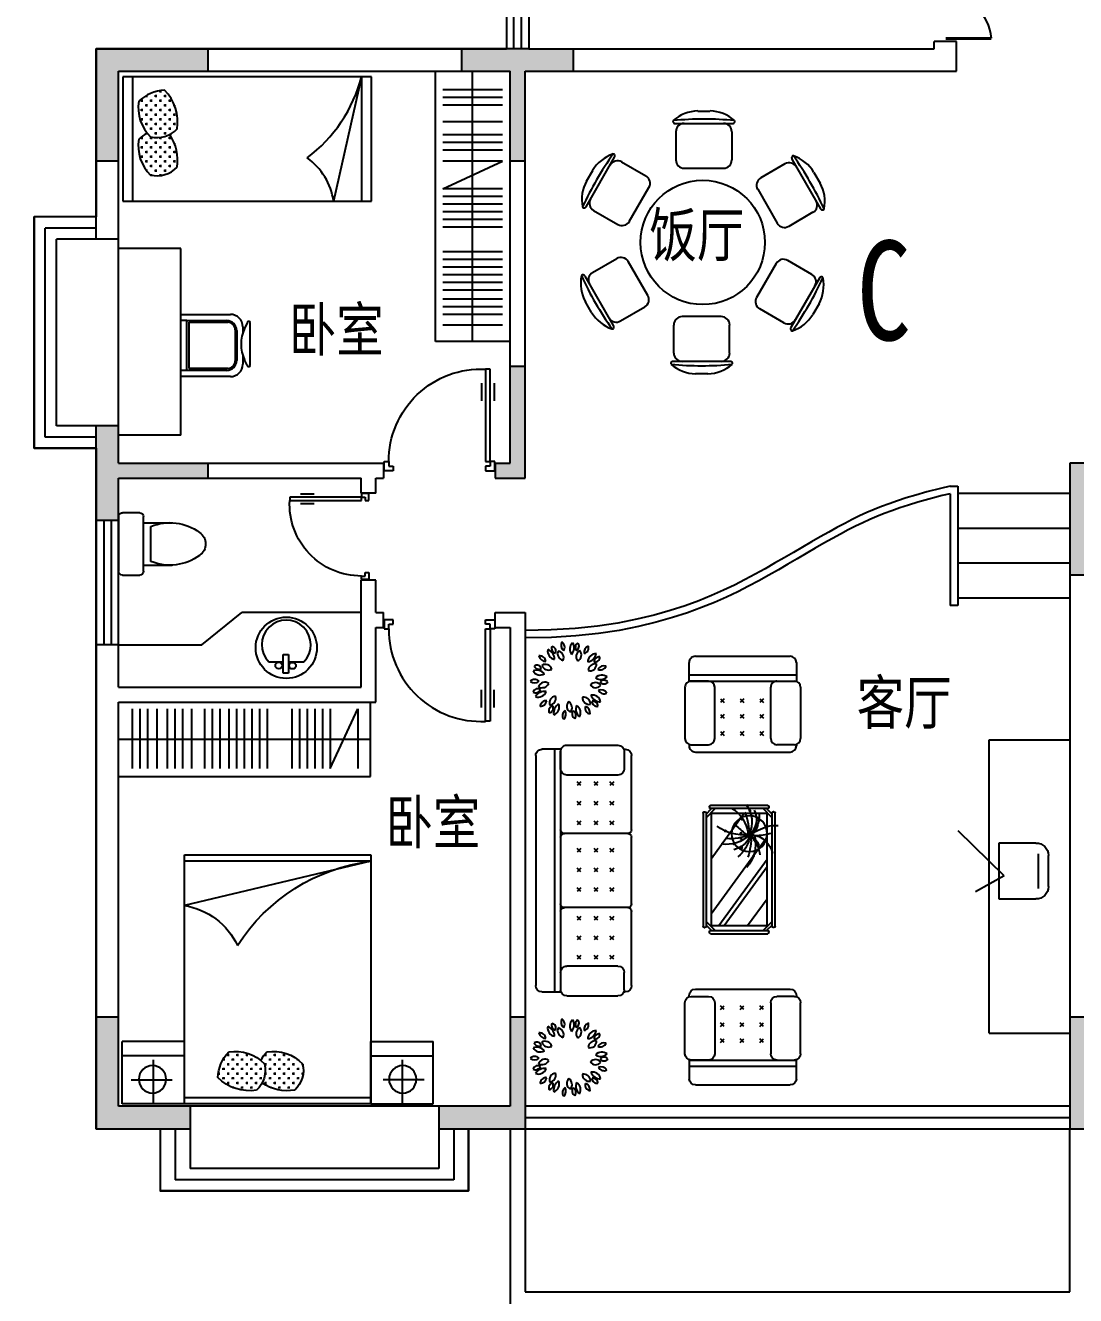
# Model space of a CAD drawing. Header units: millimetres. Extents: x 700 to 40890, y 496 to 41608.
# Drawn here: x 14431 to 22879, y 15697 to 25908 of the extents above; entities that cross this region are included whole.
import ezdxf
from ezdxf.enums import TextEntityAlignment as Align

# ---------------------------------------------------------------- set-up
doc = ezdxf.new("R2010")
doc.units = ezdxf.units.MM
for name, color, linetype in [('J', 7, 'Continuous'), ('PUB_H', 13, 'Continuous'), ('TOILET', 7, 'Continuous'), ('W', 2, 'Continuous'), ('WALL', 4, 'Continuous'), ('WC', 10, 'Continuous'), ('WINDOW', 5, 'Continuous'), ('WINDOW_TEXT', 7, 'Continuous'), ('轮廓线', 240, 'Continuous')]:
    doc.layers.add(name, color=color, linetype=linetype)
doc.styles.add('_XYF', font='simhei.ttf', dxfattribs={"width": 0.8})
doc.styles.add('DIM_FONT', font='SIMPLEX.shx', dxfattribs={"width": 0.8})
doc.styles.add('SIMPLEX', font='SIMPLEX.SHX')
doc.styles.get("Standard").update_dxf_attribs({"font": 'arial.ttf'})

# ---------------------------------------------------------------- blocks, each defined once
blk = doc.blocks.new('_WBLK')
for p, q in [((-0.5, 0.5), (0.5, 0.5)), ((0.5, 0.1667), (-0.5, 0.1667)), ((0.5, -0.1667), (-0.5, -0.1667)), ((-0.5, -0.5), (0.5, -0.5))]:
    blk.add_line(p, q)
at = {"layer": 'WINDOW_TEXT', "style": 'SIMPLEX', "flags": 9}
blk.add_attdef('A', text='', height=1, dxfattribs=at).set_placement((0, 1.5), align=Align.MIDDLE)
blk = doc.blocks.new('M_A17ORW')
at = {"const_width": 0.02}
for points in [[(-0.481, -0.0014), (-0.481, -0.3084)], [(0.481, 0.0014), (0.481, -0.6906)]]:
    blk.add_lwpolyline(points, dxfattribs=at)
for centre, radius, start, end in [((-0.5008, -0.0026), 0.3067, 274.24917, 0.21013), ((0.5046, 0.0019), 0.6987, 180.27623, 268.06031)]:
    blk.add_arc(centre, radius, start, end)
blk = doc.blocks.new('M_A23MCU')
for p, q in [((-0.454, 0.081), (-0.454, 0.905)), ((-0.454, 0.905), (-0.413, 0.905)), ((-0.413, 0.905), (-0.413, 0.081)), ((-0.489, 0.782), (-0.489, 0.624)), ((-0.378, 0.782), (-0.378, 0.624)), ((-0.495, -0.002), (-0.495, 0.081)), ((-0.495, 0.081), (-0.454, 0.081)), ((-0.413, 0.081), (-0.454, 0.081)), ((-0.454, 0.081), (-0.454, 0.039)), ((-0.454, 0.039), (-0.413, 0.039)), ((-0.413, 0.039), (-0.413, -0.002)), ((0.412, 0.039), (0.412, -0.002)), ((0.453, 0.039), (0.412, 0.039)), ((0.453, 0.081), (0.453, 0.039)), ((0.494, 0.081), (0.453, 0.081)), ((0.494, -0.002), (0.494, 0.081)), ((-0.413, -0.002), (-0.495, -0.002)), ((-0.495, -0.002), (-0.495, -0.002)), ((0.412, -0.002), (0.494, -0.002)), ((0.494, -0.002), (0.494, -0.002))]:
    blk.add_line(p, q)
blk.add_arc((-0.372, 0.082), 0.825, 359.9283, 92.866)
blk = doc.blocks.new('M_C46QQU')
for p, q in [((-975, 711), (-975, 720)), ((-925, 770), (-327, 770)), ((-298, 740), (-298, 230)), ((-269, 770), (269, 770)), ((298, 740), (298, 230)), ((327, 770), (925, 770)), ((975, 711), (975, 720)), ((-1008, 250), (-1008, 661)), ((-958, 711), (-818, 711)), ((-768, 661), (-768, 250)), ((-713, 627), (-683, 597)), ((-683, 627), (-713, 597)), ((-556, 627), (-526, 597)), ((-526, 627), (-556, 597)), ((-398, 627), (-368, 597)), ((-368, 627), (-398, 597)), ((-138, 627), (-168, 597)), ((-168, 627), (-138, 597)), ((20, 627), (-11, 597)), ((-11, 627), (20, 597)), ((177, 627), (147, 597)), ((147, 627), (177, 597)), ((368, 627), (398, 597)), ((398, 627), (368, 597)), ((526, 627), (556, 597)), ((556, 627), (526, 597)), ((683, 627), (713, 597)), ((713, 627), (683, 597)), ((768, 661), (768, 250)), ((958, 711), (818, 711)), ((1008, 250), (1008, 661)), ((-713, 500), (-683, 469)), ((-683, 500), (-713, 469)), ((-556, 500), (-526, 469)), ((-526, 500), (-556, 469)), ((-398, 500), (-368, 469)), ((-368, 500), (-398, 469)), ((-138, 500), (-168, 469)), ((-168, 500), (-138, 469)), ((20, 500), (-11, 469)), ((-11, 500), (20, 469)), ((177, 500), (147, 469)), ((147, 500), (177, 469)), ((368, 500), (398, 469)), ((398, 500), (368, 469)), ((526, 500), (556, 469)), ((556, 500), (526, 469)), ((683, 500), (713, 469)), ((713, 500), (683, 469)), ((-713, 363), (-683, 332)), ((-683, 363), (-713, 332)), ((-526, 363), (-556, 332)), ((-556, 363), (-526, 332)), ((-398, 363), (-368, 332)), ((-368, 363), (-398, 332)), ((-138, 363), (-168, 332)), ((-168, 363), (-138, 332)), ((-11, 363), (20, 332)), ((20, 363), (-11, 332)), ((177, 363), (147, 332)), ((147, 363), (177, 332)), ((368, 363), (398, 332)), ((398, 363), (368, 332)), ((556, 363), (526, 332)), ((526, 363), (556, 332)), ((683, 363), (713, 332)), ((713, 363), (683, 332)), ((-975, 50), (-975, 203)), ((975, 200), (-975, 200)), ((975, 150), (-975, 150)), ((-818, 200), (-958, 200)), ((818, 200), (958, 200)), ((975, 200), (975, 50)), ((925, 0), (-925, 0))]:
    blk.add_line(p, q)
for centre, radius, start, end in [((-925, 720), 50, 90, 180), ((-328, 740), 30, 360, 90), ((-268, 740), 30, 90, 180), ((268, 740), 30, 0, 90), ((328, 740), 30, 90, 180), ((925, 720), 50, 360, 90), ((-958, 661), 50, 90, 180), ((-818, 661), 50, 0, 90), ((818, 661), 50, 90, 180), ((958, 661), 50, 0, 90), ((-958, 250), 50, 180, 270), ((-818, 250), 50, 270, 0), ((-328, 230), 30, 270, 0), ((-268, 230), 30, 180, 270), ((268, 230), 30, 270, 360), ((328, 230), 30, 180, 270), ((818, 250), 50, 180, 270), ((958, 250), 50, 270, 0), ((-925, 50), 50, 180, 270), ((925, 50), 50, 270, 0)]:
    blk.add_arc(centre, radius, start, end)
at = {"style": 'DIM_FONT', "width": 0.8, "flags": 9}
for tag in ['XSIZE', 'YSIZE']:
    blk.add_attdef(tag, (0, 0), '', height=0.5, dxfattribs=at)
blk = doc.blocks.new('M_C47JEV')
for p, q in [((-431, 711), (-431, 720)), ((381, 770), (-381, 770)), ((431, 711), (431, 720)), ((-465, 250), (-465, 661)), ((-415, 711), (-275, 711)), ((-225, 661), (-225, 250)), ((-136, 606), (-166, 637)), ((-166, 606), (-136, 637)), ((-9, 606), (21, 637)), ((21, 606), (-9, 637)), ((179, 606), (149, 637)), ((149, 606), (179, 637)), ((225, 661), (225, 250)), ((415, 711), (275, 711)), ((465, 250), (465, 661)), ((-136, 469), (-166, 499)), ((-166, 469), (-136, 499)), ((21, 469), (-9, 499)), ((-9, 469), (21, 499)), ((179, 469), (149, 499)), ((149, 469), (179, 499)), ((-136, 342), (-166, 372)), ((-166, 342), (-136, 372)), ((21, 342), (-9, 372)), ((-9, 342), (21, 372)), ((179, 342), (149, 372)), ((149, 342), (179, 372)), ((-431, 50), (-431, 203)), ((431, 200), (-431, 200)), ((431, 150), (-431, 150)), ((-275, 200), (-415, 200)), ((275, 200), (415, 200)), ((431, 200), (431, 50)), ((381, 0), (-381, 0))]:
    blk.add_line(p, q)
for centre, start, end in [((-381, 720), 90, 180), ((381, 720), 360, 90), ((-415, 661), 90, 180), ((-275, 661), 0, 90), ((275, 661), 90, 180), ((415, 661), 0, 90), ((-415, 250), 180, 270), ((-275, 250), 270, 0), ((275, 250), 180, 270), ((415, 250), 270, 0), ((-381, 50), 180, 270), ((381, 50), 270, 0)]:
    blk.add_arc(centre, 50, start, end)
at = {"style": 'DIM_FONT', "width": 0.8, "flags": 9}
for tag in ['XSIZE', 'YSIZE']:
    blk.add_attdef(tag, (0, 0), '', height=0.5, dxfattribs=at)
blk = doc.blocks.new('M_C57NTX')
for p, q in [((-496, -226), (-496, 233)), ((-486, 243), (-481, 243)), ((-427, 268), (-471, 224)), ((-399, 268), (-471, 196)), ((-471, -226), (-471, 233)), ((-446, 283), (-446, 278)), ((-436, 293), (473, 293)), ((-436, 268), (473, 268)), ((-431, 72), (-217, 228)), ((-431, -116), (43, 228)), ((-431, -159), (102, 228)), ((-336, -222), (283, 228)), ((436, 268), (509, 196)), ((465, 268), (509, 224)), ((483, 283), (483, 278)), ((509, 233), (509, -226)), ((524, 243), (519, 243)), ((534, 233), (534, -226)), ((106, -222), (469, 42)), ((-399, -262), (-471, -189)), ((436, -262), (509, -189)), ((-486, -236), (-481, -236)), ((-427, -262), (-471, -218)), ((-446, -277), (-446, -272)), ((473, -262), (-436, -262)), ((473, -287), (-436, -287)), ((465, -262), (509, -218)), ((483, -277), (483, -272)), ((524, -236), (519, -236))]:
    blk.add_line(p, q)
blk.add_lwpolyline([(-431, -222), (-431, 228), (469, 228), (469, -222)], close=True)
at = {"const_width": 12}
for points in [[(123, 120, 1), (135, 120, 1)], [(225, 150, 1), (237, 150, 1)], [(253, 126, 1), (265, 126, 1)], [(288, 107, 1), (300, 107, 1)], [(294, 93, 1), (306, 93, 1)], [(409, 163, 1), (421, 163, 1)], [(486, 90, 1), (498, 90, 1)], [(189, 24, 1), (201, 24, 1)], [(264, 18, 1), (276, 18, 1)], [(277, 84, 1), (289, 84, 1)], [(297, 74, 1), (309, 74, 1)], [(305, 18, 1), (317, 18, 1)], [(308, 87, 1), (320, 87, 1)], [(418, 27, 1), (430, 27, 1)], [(220, -38, 1), (232, -38, 1)], [(324, -108, 1), (336, -108, 1)]]:
    blk.add_lwpolyline(points, format="xyb", close=True, dxfattribs=at)
blk.add_circle((308, 86), 144)
for centre, radius, start, end in [((156, 293), 219, 342.9456, 6.4814), ((-486, 233), 10, 90, 180), ((-481, 233), 10, 0, 90), ((-436, 283), 10, 90, 180), ((-436, 278), 10, 180, 270), ((109, 83), 193, 6.9904, 78.0284), ((781, 125), 490, 163.8561, 179.1105), ((-395, 504), 810, 328.9873, 340.361), ((473, 283), 10, 0, 90), ((473, 278), 10, 270, 0), ((519, 233), 10, 90, 180), ((524, 233), 10, 0, 90), ((228, -157), 293, 78.5516, 130.9815), ((110, -88), 259, 48.7581, 83.8624), ((176, 42), 126, 28.8901, 78.4579), ((421, -27), 169, 62.9909, 135.9102), ((404, -128), 234, 53.3231, 115.7633), ((448, -69), 233, 85.8741, 126.9558), ((280, -402), 502, 88.3286, 108.729), ((344, -194), 291, 103.0452, 139.7766), ((364, -84), 190, 114.0956, 166.2953), ((482, -98), 260, 134.4861, 189.3762), ((613, -62), 346, 155.0888, 185.9637), ((267, -555), 642, 70.5249, 87.8244), ((624, 28), 325, 171.2496, 218.2333), ((-1013, -1156), 1790, 39.0488, 42.6799), ((269, -208), 287, 31.315, 82.1378), ((-486, -226), 10, 180, 270), ((-481, -226), 10, 270, 0), ((-436, -272), 10, 90, 180), ((-436, -277), 10, 180, 270), ((473, -272), 10, 0, 90), ((473, -277), 10, 270, 0), ((519, -226), 10, 180, 270), ((524, -226), 10, 270, 0)]:
    blk.add_arc(centre, radius, start, end)
at = {"style": 'DIM_FONT', "width": 0.8, "flags": 9}
for tag in ['XSIZE', 'YSIZE']:
    blk.add_attdef(tag, (0, 0), '', height=0.5, dxfattribs=at)
blk = doc.blocks.new('M_F22')
for centre, radius, start, end in [((-745, 1661), 486, 170.70899, 259.10644), ((-1409, 1198), 573, 358.65709, 71.15834), ((-704, 1829), 307, 163.4613, 255.43295), ((-1018, 1651), 266, 333.31145, 85.5828), ((-242, 1523), 417, 160.50355, 255.32847), ((-684, 1289), 376, 333.2488, 82.58322), ((-63, 1991), 399, 151.70154, 229.74057), ((-591, 1891), 339, 322.86392, 58.57818), ((523, 1764), 486, 130.70899, 219.10644), ((-284, 1836), 573, 318.65709, 31.15834), ((662, 1865), 307, 123.4613, 215.43295), ((819, 1335), 417, 120.50355, 215.32847), ((307, 1931), 266, 293.31145, 45.5828), ((331, 1439), 376, 293.2488, 42.58322), ((1257, 1578), 399, 111.70154, 189.74057), ((788, 1841), 339, 282.86392, 18.57818), ((1560, 1027), 486, 90.70899, 179.10644), ((988, 1601), 573, 278.65709, 351.15834), ((-1853, 584), 266, 13.31145, 125.5828), ((-1727, 923), 307, 203.4613, 295.43295), ((-1680, 1042), 339, 2.86392, 98.57818), ((-1340, 1458), 399, 191.70154, 269.74057), ((-1364, 522), 376, 13.2488, 122.58322), ((-1177, 985), 417, 200.50355, 295.32847), ((1511, 508), 417, 80.50355, 175.32847), ((1204, 902), 376, 253.2488, 2.58322), ((1732, 1016), 307, 83.4613, 175.43295), ((1502, 1294), 266, 253.31145, 5.5828), ((2003, 413), 399, 71.70154, 149.74057), ((1813, 916), 339, 242.86392, 338.57818), ((-1969, -307), 339, 42.86392, 138.57818), ((-1861, -14), 573, 38.65709, 111.15834), ((-1651, 768), 486, 210.70899, 299.10644), ((1881, -204), 486, 50.70899, 139.10644), ((1812, 603), 573, 238.65709, 311.15834), ((-1976, 230), 399, 231.70154, 309.74057), ((-1807, -769), 266, 53.31145, 165.5828), ((-1928, -429), 307, 243.4613, 335.43295), ((-1429, -1233), 573, 78.65709, 151.15834), ((-1770, -498), 486, 250.70899, 339.10644), ((-1393, -503), 376, 53.2488, 162.58322), ((-1547, -28), 417, 240.50355, 335.32847), ((1510, -570), 417, 40.50355, 135.32847), ((1528, -71), 376, 213.2488, 322.58322), ((1825, -959), 399, 31.70154, 109.74057), ((2003, -452), 339, 202.86392, 298.57818), ((2005, -323), 307, 43.4613, 135.43295), ((2009, 38), 266, 213.31145, 325.5828), ((-1323, -1527), 339, 82.86392, 178.57818), ((-1674, -1120), 399, 271.70154, 349.74057), ((-756, -1306), 376, 93.2488, 202.58322), ((-1179, -1041), 417, 280.50355, 15.32847), ((-314, -1889), 573, 118.65709, 191.15834), ((-1048, -1545), 486, 290.70899, 19.10644), ((249, -1512), 376, 133.2488, 242.58322), ((-246, -1581), 417, 320.50355, 55.32847), ((1151, -1025), 376, 173.2488, 282.58322), ((816, -1395), 417, 0.50355, 95.32847), ((1335, -1353), 486, 10.70899, 99.10644), ((1801, -691), 573, 198.65709, 271.15834), ((1589, -1250), 266, 173.31145, 285.5828), ((1354, -1524), 307, 3.4613, 95.43295), ((-902, -1777), 266, 93.31145, 205.5828), ((-1213, -1593), 307, 283.4613, 15.43295), ((-44, -2046), 339, 122.86392, 218.57818), ((-574, -1959), 399, 311.70154, 29.74057), ((439, -1967), 266, 133.31145, 245.5828), ((83, -2026), 307, 323.4613, 55.43295), ((962, -1675), 573, 158.65709, 231.15834), ((179, -1883), 486, 330.70899, 59.10644), ((1270, -1621), 339, 162.86392, 258.57818), ((808, -1896), 399, 351.70154, 69.74057)]:
    blk.add_arc(centre, radius, start, end)
at = {"width": 0.8, "flags": 9}
for tag in ['XSIZE', 'YSIZE']:
    blk.add_attdef(tag, (0, 0), '', height=0.5, dxfattribs=at)
blk = doc.blocks.new('M_C4')
for p, q in [((100, 250), (350, 250)), ((0, -150), (0, 150)), ((363, 169), (84, 169)), ((450, 150), (450, -150)), ((450, -150), (0, -150)), ((187, -107), (57, -336)), ((187, -107), (547, -475))]:
    blk.add_line(p, q)
for centre, start, end in [((100, 150), 90, 180), ((350, 150), 0, 90)]:
    blk.add_arc(centre, 100, start, end)
at = {"flags": 9}
for tag in ['XSIZE', 'YSIZE']:
    blk.add_attdef(tag, (0, 0), '', height=0.5, dxfattribs=at)
at = {"width": 0.8, "flags": 9}
for tag in ['YSIZE', 'XSIZE', 'XSIZE', 'YSIZE']:
    blk.add_attdef(tag, (225, -150), '', height=0.5, dxfattribs=at)
blk = doc.blocks.new('M_A6')
blk.add_line((0.5, 0), (0.5, 0))
blk = doc.blocks.new('_B0MWI')
for p, q in [((-0.62, 3.2778), (0.62, 3.2778)), ((-0.62, 0.5), (-0.62, 3.2778)), ((0.62, 0.5), (0.62, 3.2778)), ((-0.56, 2.7778), (0.56, 2.7778)), ((-0.56, 0.5), (-0.56, 2.7778)), ((0.56, 0.5), (0.56, 2.7778)), ((-0.5, 2.2778), (0.5, 2.2778)), ((-0.5, 0.5), (-0.5, 2.2778)), ((0.5, 0.5), (0.5, 2.2778)), ((-0.5, -0.5), (0.5, -0.5))]:
    blk.add_line(p, q)
blk = doc.blocks.new('M_C28YOJ')
for p, q in [((-41, 1056), (58, 1056)), ((-221, 956), (239, 956)), ((-216, 889), (-216, 664)), ((234, 889), (234, 664)), ((-939, 287), (-709, 685)), ((-653, 647), (-458, 534)), ((661, 631), (467, 519)), ((717, 669), (947, 271)), ((-935, 493), (-885, 579)), ((-149, 596), (166, 596)), ((894, 563), (944, 477)), ((-591, 169), (-433, 442)), ((442, 427), (599, 154)), ((-878, 257), (-683, 145)), ((886, 242), (692, 129)), ((-886, -242), (-692, -129)), ((-442, -427), (-599, -154)), ((591, -169), (433, -442)), ((878, -257), (683, -145)), ((-717, -669), (-947, -271)), ((939, -287), (709, -685)), ((-894, -563), (-944, -477)), ((935, -493), (885, -579)), ((-661, -631), (-467, -519)), ((149, -596), (-166, -596)), ((653, -647), (458, -534)), ((-234, -889), (-234, -664)), ((216, -889), (216, -664)), ((221, -956), (-239, -956)), ((41, -1056), (-58, -1056))]:
    blk.add_line(p, q)
blk.add_circle((0, 0), 500)
for centre, radius, start, end in [((-31, 741), 316, 91.7651, 130.7265), ((49, 741), 316, 49.2735, 88.2349), ((-230, 972), 10, 130.7265, 202.67), ((-221, 976), 20, 202.67, 270), ((9, -1722), 2713, 84.8023, 95.1977), ((-149, 889), 67.5, 90, 180), ((166, 889), 67.5, 0, 90), ((239, 976), 20, 270, 337.33), ((248, 972), 10, 337.33, 49.2735), ((1496, -853), 2713, 144.8023, 155.1977), ((-617, 413), 316, 109.2735, 148.2349), ((-686, 588), 67.5, 60, 150), ((-718, 701), 10, 37.33, 109.2735), ((-726, 695), 20, 330, 37.33), ((-149, 664), 67.5, 180, 270), ((166, 664), 67.5, 270, 0), ((695, 573), 67.5, 30, 120), ((735, 679), 20, 142.67, 210), ((727, 686), 10, 70.7265, 142.67), ((626, 397), 316, 31.7651, 70.7265), ((-1487, -869), 2713, 24.8023, 35.1977), ((-491, 476), 67.5, 330, 60), ((500, 460), 67.5, 120, 210), ((-657, 344), 316, 151.7651, 190.7265), ((666, 328), 316, 349.2735, 28.2349), ((-844, 316), 67.5, 150, 240), ((853, 300), 67.5, 300, 30), ((-957, 287), 10, 190.7265, 262.67), ((-956, 297), 20, 262.67, 330), ((965, 281), 20, 210, 277.33), ((966, 271), 10, 277.33, 349.2735), ((-649, 203), 67.5, 240, 330), ((658, 188), 67.5, 210, 300), ((-658, -188), 67.5, 30, 120), ((649, -203), 67.5, 60, 150), ((-666, -328), 316, 169.2735, 208.2349), ((-966, -271), 10, 97.33, 169.2735), ((1487, 869), 2713, 204.8023, 215.1977), ((-965, -281), 20, 30, 97.33), ((-853, -300), 67.5, 120, 210), ((-1496, 853), 2713, 324.8023, 335.1977), ((844, -316), 67.5, 330, 60), ((657, -344), 316, 331.7651, 10.7265), ((956, -297), 20, 82.67, 150), ((957, -287), 10, 10.7265, 82.67), ((-500, -460), 67.5, 300, 30), ((491, -476), 67.5, 150, 240), ((-626, -397), 316, 211.7651, 250.7265), ((-695, -573), 67.5, 210, 300), ((-166, -664), 67.5, 90, 180), ((149, -664), 67.5, 0, 90), ((617, -413), 316, 289.2735, 328.2349), ((-727, -686), 10, 250.7265, 322.67), ((-735, -679), 20, 322.67, 30), ((686, -588), 67.5, 240, 330), ((726, -695), 20, 150, 217.33), ((718, -701), 10, 217.33, 289.2735), ((-166, -889), 67.5, 180, 270), ((149, -889), 67.5, 270, 0), ((-248, -972), 10, 157.33, 229.2735), ((-239, -976), 20, 90, 157.33), ((-9, 1722), 2713, 264.8023, 275.1977), ((-49, -741), 316, 229.2735, 268.2349), ((31, -741), 316, 271.7651, 310.7265), ((221, -976), 20, 22.67, 90), ((230, -972), 10, 310.7265, 22.67)]:
    blk.add_arc(centre, radius, start, end)
at = {"width": 0.8, "flags": 9}
for tag in ['XSIZE', 'YSIZE']:
    blk.add_attdef(tag, (0, 0), '', height=0.5, dxfattribs=at)
blk = doc.blocks.new('M_E24TTP')
at = {"layer": 'TOILET', "color": 7}
for p, q in [((-170, 200), (-170, 430)), ((170, 200), (170, 430)), ((-140, 260), (140, 260)), ((-250, 30), (-250, 170)), ((-220, 200), (220, 200)), ((250, 170), (250, 30)), ((220, 0), (-220, 0))]:
    blk.add_line(p, q, dxfattribs=at)
for centre, radius, start, end in [((227, 413), 398, 143.3619, 202.5495), ((0, 590), 110, 33.4509, 146.5491), ((-227, 413), 398, 337.4505, 36.6381), ((-220, 170), 30, 90, 180), ((220, 170), 30, 0, 90), ((-220, 30), 30, 180, 270), ((220, 30), 30, 270, 0)]:
    blk.add_arc(centre, radius, start, end, dxfattribs=at)
at = {"style": 'DIM_FONT', "width": 0.8, "flags": 9}
for tag in ['XSIZE', 'YSIZE']:
    blk.add_attdef(tag, (0, 0), '', height=0.5, dxfattribs=at)
blk = doc.blocks.new('*X16')
at = {"color": 0}
for p, q in [((284850, 2250), (284869, 2250)), ((284859, 2241), (284859, 2259)), ((284888, 2288), (284906, 2288)), ((284897, 2278), (284897, 2297)), ((284925, 2250), (284944, 2250)), ((284933, 2325), (284944, 2325)), ((284934, 2316), (284934, 2326)), ((284934, 2241), (284934, 2259)), ((284962, 2288), (284981, 2288)), ((284972, 2278), (284972, 2297)), ((285000, 2325), (285019, 2325)), ((285000, 2250), (285019, 2250)), ((285009, 2316), (285009, 2334)), ((285009, 2241), (285009, 2259)), ((285038, 2288), (285056, 2288)), ((285047, 2278), (285047, 2297)), ((285075, 2325), (285094, 2325)), ((285075, 2250), (285094, 2250)), ((285084, 2316), (285084, 2334)), ((285084, 2241), (285084, 2259)), ((285112, 2288), (285131, 2288)), ((285122, 2278), (285122, 2297)), ((285150, 2250), (285169, 2250)), ((285159, 2241), (285159, 2259)), ((285188, 2288), (285206, 2288)), ((285197, 2278), (285197, 2297)), ((285225, 2250), (285244, 2250)), ((285234, 2316), (285234, 2323)), ((285234, 2241), (285234, 2259)), ((285240, 2325), (285244, 2325)), ((285262, 2288), (285281, 2288)), ((285272, 2278), (285272, 2297)), ((285300, 2325), (285319, 2325)), ((285300, 2250), (285319, 2250)), ((285309, 2316), (285309, 2334)), ((285309, 2241), (285309, 2259)), ((285338, 2288), (285356, 2288)), ((285347, 2278), (285347, 2297)), ((285375, 2325), (285394, 2325)), ((285375, 2250), (285394, 2250)), ((285384, 2316), (285384, 2334)), ((285384, 2241), (285384, 2259)), ((285412, 2288), (285431, 2288)), ((285422, 2278), (285422, 2297)), ((285450, 2325), (285452, 2325)), ((285450, 2250), (285469, 2250)), ((285459, 2316), (285459, 2316)), ((285459, 2241), (285459, 2259)), ((284817, 2212), (284831, 2212)), ((284822, 2203), (284822, 2222)), ((284850, 2175), (284869, 2175)), ((284859, 2166), (284859, 2184)), ((284888, 2212), (284906, 2212)), ((284897, 2203), (284897, 2222)), ((284897, 2128), (284897, 2147)), ((284925, 2175), (284944, 2175)), ((284934, 2166), (284934, 2184)), ((284962, 2212), (284981, 2212)), ((284972, 2203), (284972, 2222)), ((284972, 2128), (284972, 2147)), ((285000, 2175), (285019, 2175)), ((285009, 2166), (285009, 2184)), ((285038, 2212), (285056, 2212)), ((285047, 2203), (285047, 2222)), ((285047, 2128), (285047, 2147)), ((285075, 2175), (285094, 2175)), ((285084, 2166), (285084, 2184)), ((285112, 2212), (285131, 2212)), ((285122, 2203), (285122, 2222)), ((285122, 2128), (285122, 2147)), ((285150, 2175), (285169, 2175)), ((285159, 2166), (285159, 2184)), ((285188, 2212), (285206, 2212)), ((285197, 2203), (285197, 2222)), ((285197, 2128), (285197, 2147)), ((285225, 2175), (285244, 2175)), ((285234, 2166), (285234, 2184)), ((285262, 2212), (285281, 2212)), ((285272, 2203), (285272, 2222)), ((285272, 2128), (285272, 2147)), ((285300, 2175), (285319, 2175)), ((285309, 2166), (285309, 2184)), ((285338, 2212), (285356, 2212)), ((285347, 2203), (285347, 2222)), ((285347, 2128), (285347, 2147)), ((285375, 2175), (285394, 2175)), ((285384, 2166), (285384, 2184)), ((285412, 2212), (285431, 2212)), ((285422, 2203), (285422, 2222)), ((285422, 2128), (285422, 2147)), ((285450, 2175), (285469, 2175)), ((285459, 2166), (285459, 2184)), ((285488, 2212), (285500, 2212)), ((285497, 2203), (285497, 2222)), ((285497, 2138), (285497, 2147)), ((284856, 2100), (284869, 2100)), ((284859, 2094), (284859, 2109)), ((284888, 2138), (284906, 2138)), ((284888, 2062), (284906, 2062)), ((284897, 2053), (284897, 2072)), ((284925, 2100), (284944, 2100)), ((284934, 2091), (284934, 2109)), ((284962, 2138), (284981, 2138)), ((284962, 2062), (284981, 2062)), ((284972, 2053), (284972, 2072)), ((285000, 2100), (285019, 2100)), ((285009, 2091), (285009, 2109)), ((285038, 2138), (285056, 2138)), ((285038, 2062), (285056, 2062)), ((285047, 2053), (285047, 2072)), ((285075, 2100), (285094, 2100)), ((285084, 2091), (285084, 2109)), ((285112, 2138), (285131, 2138)), ((285150, 2100), (285151, 2100)), ((285159, 2106), (285159, 2109)), ((285163, 2100), (285169, 2100)), ((285188, 2138), (285206, 2138)), ((285188, 2062), (285206, 2062)), ((285197, 2053), (285197, 2072)), ((285225, 2100), (285244, 2100)), ((285234, 2091), (285234, 2109)), ((285262, 2138), (285281, 2138)), ((285262, 2062), (285281, 2062)), ((285272, 2053), (285272, 2072)), ((285300, 2100), (285319, 2100)), ((285309, 2091), (285309, 2109)), ((285338, 2138), (285356, 2138)), ((285338, 2062), (285356, 2062)), ((285347, 2053), (285347, 2072)), ((285375, 2100), (285394, 2100)), ((285384, 2091), (285384, 2109)), ((285412, 2138), (285431, 2138)), ((285450, 2100), (285458, 2100)), ((285459, 2101), (285459, 2109)), ((285488, 2138), (285497, 2138))]:
    blk.add_line(p, q, dxfattribs=at)
blk = doc.blocks.new('RECTANG')
for p, q in [((1, 1), (0, 1)), ((0, 1), (0, 0)), ((1, 0), (1, 1)), ((0, 0), (1, 0))]:
    blk.add_line(p, q)
blk = doc.blocks.new('_C1LMW')
for p, q in [((-1000, -80), (0, -305)), ((-1000, -80), (0, -80)), ((0, -1920), (-1000, -1920))]:
    blk.add_line(p, q)
for centre, radius, start, end in [((-1289, -1215), 1171, 36.5169, 75.7062), ((81, -828), 530, 98.7955, 144.0982), ((-348, -518), 4.547473508864641e-13, 270, 343.0338), ((-639, -1913), 354, 80.3657, 135.5224), ((-733, -1725), 222, 346.7256, 46.496), ((-332, -1913), 354, 80.3657, 124.9896), ((-426, -1725), 222, 346.7256, 46.496), ((-566, -1649), 326, 182.7966, 223.2149), ((-752, -1548), 328, 260.9132, 315.9541)]:
    blk.add_arc(centre, radius, start, end)
at = {"layer": 'J'}
for centre, radius, start, end in [((-260, -1649), 326, 208.3278, 223.2149), ((-445, -1548), 328, 260.9132, 315.9541)]:
    blk.add_arc(centre, radius, start, end, dxfattribs=at)
at = {"xscale": 1999.996, "yscale": 999.998, "zscale": 1999.996, "rotation": 90}
blk.add_blockref('RECTANG', (0, -2000), dxfattribs=at)
blk.add_blockref('*X16', (-285705, -3910))
at = {"style": 'DIM_FONT', "width": 0.8, "flags": 9}
for tag in ['XSIZE', 'YSIZE']:
    blk.add_attdef(tag, (0, 0), '', height=0.5, dxfattribs=at)
blk = doc.blocks.new('A$C05F147C6')
at = {"layer": 'J', "rotation": 180}
blk.add_blockref('_C1LMW', (1, 1), dxfattribs=at)
blk = doc.blocks.new('M_C9')
at = {"linetype": 'Continuous'}
for p, q in [((168, 317), (-176, 317)), ((-174, 294), (-130, 273)), ((-142, 259), (-92, 259)), ((-112, 209), (128, 209)), ((88, 259), (158, 259)), ((166, 294), (122, 273)), ((-242, -239), (-242, 159)), ((-192, -191), (-192, 129)), ((-179, -174), (-179, 137)), ((-119, 197), (132, 197)), ((192, 137), (192, -174)), ((208, 129), (208, -191)), ((258, 159), (258, -241)), ((-192, -191), (-192, -239)), ((208, -191), (-192, -191)), ((192, -174), (-179, -174)), ((208, -191), (208, -241)), ((-192, -239), (-242, -239)), ((258, -241), (207, -241))]:
    blk.add_line(p, q, dxfattribs=at)
for centre, radius, start, end in [((-174, 306), 12.2, 98.7908, 276.7415), ((166, 306), 12.2, 263.2585, 81.2092), ((-142, 159), 100, 90, 180), ((-112, 129), 80, 90, 180), ((-3, 541), 297, 244.7295, 295.1128), ((128, 129), 80, 0, 90), ((158, 159), 100, 0, 90), ((-119, 137), 60, 90, 180), ((132, 137), 60, 0, 90)]:
    blk.add_arc(centre, radius, start, end, dxfattribs=at)
at = {"width": 0.8, "flags": 9}
for tag in ['XSIZE', 'YSIZE']:
    blk.add_attdef(tag, (0, 0), '', height=0.5, dxfattribs=at)
blk = doc.blocks.new('*X11')
at = {"color": 0}
for p, q in [((284850, 2250), (284869, 2250)), ((284859, 2241), (284859, 2259)), ((284888, 2288), (284906, 2288)), ((284897, 2278), (284897, 2297)), ((284925, 2250), (284944, 2250)), ((284933, 2325), (284944, 2325)), ((284934, 2316), (284934, 2326)), ((284934, 2241), (284934, 2259)), ((284962, 2288), (284981, 2288)), ((284972, 2278), (284972, 2297)), ((285000, 2325), (285019, 2325)), ((285000, 2250), (285019, 2250)), ((285009, 2316), (285009, 2334)), ((285009, 2241), (285009, 2259)), ((285038, 2288), (285056, 2288)), ((285047, 2278), (285047, 2297)), ((285075, 2325), (285094, 2325)), ((285075, 2250), (285094, 2250)), ((285084, 2316), (285084, 2334)), ((285084, 2241), (285084, 2259)), ((285112, 2288), (285131, 2288)), ((285122, 2278), (285122, 2297)), ((285150, 2250), (285169, 2250)), ((285159, 2241), (285159, 2259)), ((285188, 2288), (285206, 2288)), ((285197, 2278), (285197, 2297)), ((285225, 2250), (285244, 2250)), ((285234, 2316), (285234, 2323)), ((285234, 2241), (285234, 2259)), ((285240, 2325), (285244, 2325)), ((285262, 2288), (285281, 2288)), ((285272, 2278), (285272, 2297)), ((285300, 2325), (285319, 2325)), ((285300, 2250), (285319, 2250)), ((285309, 2316), (285309, 2334)), ((285309, 2241), (285309, 2259)), ((285338, 2288), (285356, 2288)), ((285347, 2278), (285347, 2297)), ((285375, 2325), (285394, 2325)), ((285375, 2250), (285394, 2250)), ((285384, 2316), (285384, 2334)), ((285384, 2241), (285384, 2259)), ((285412, 2288), (285431, 2288)), ((285422, 2278), (285422, 2297)), ((285450, 2325), (285452, 2325)), ((285450, 2250), (285469, 2250)), ((285459, 2316), (285459, 2316)), ((285459, 2241), (285459, 2259)), ((284817, 2212), (284831, 2212)), ((284822, 2203), (284822, 2222)), ((284850, 2175), (284869, 2175)), ((284859, 2166), (284859, 2184)), ((284888, 2212), (284906, 2212)), ((284897, 2203), (284897, 2222)), ((284897, 2128), (284897, 2147)), ((284925, 2175), (284944, 2175)), ((284934, 2166), (284934, 2184)), ((284962, 2212), (284981, 2212)), ((284972, 2203), (284972, 2222)), ((284972, 2128), (284972, 2147)), ((285000, 2175), (285019, 2175)), ((285009, 2166), (285009, 2184)), ((285038, 2212), (285056, 2212)), ((285047, 2203), (285047, 2222)), ((285047, 2128), (285047, 2147)), ((285075, 2175), (285094, 2175)), ((285084, 2166), (285084, 2184)), ((285112, 2212), (285131, 2212)), ((285122, 2203), (285122, 2222)), ((285122, 2128), (285122, 2147)), ((285150, 2175), (285169, 2175)), ((285159, 2166), (285159, 2184)), ((285188, 2212), (285206, 2212)), ((285197, 2203), (285197, 2222)), ((285197, 2128), (285197, 2147)), ((285225, 2175), (285244, 2175)), ((285234, 2166), (285234, 2184)), ((285262, 2212), (285281, 2212)), ((285272, 2203), (285272, 2222)), ((285272, 2128), (285272, 2147)), ((285300, 2175), (285319, 2175)), ((285309, 2166), (285309, 2184)), ((285338, 2212), (285356, 2212)), ((285347, 2203), (285347, 2222)), ((285347, 2128), (285347, 2147)), ((285375, 2175), (285394, 2175)), ((285384, 2166), (285384, 2184)), ((285412, 2212), (285431, 2212)), ((285422, 2203), (285422, 2222)), ((285422, 2128), (285422, 2147)), ((285450, 2175), (285469, 2175)), ((285459, 2166), (285459, 2184)), ((285488, 2212), (285500, 2212)), ((285497, 2203), (285497, 2222)), ((285497, 2138), (285497, 2147)), ((284856, 2100), (284869, 2100)), ((284859, 2094), (284859, 2109)), ((284888, 2138), (284906, 2138)), ((284888, 2062), (284906, 2062)), ((284897, 2053), (284897, 2072)), ((284925, 2100), (284944, 2100)), ((284934, 2091), (284934, 2109)), ((284962, 2138), (284981, 2138)), ((284962, 2062), (284981, 2062)), ((284972, 2053), (284972, 2072)), ((285000, 2100), (285019, 2100)), ((285009, 2091), (285009, 2109)), ((285038, 2138), (285056, 2138)), ((285038, 2062), (285056, 2062)), ((285047, 2053), (285047, 2072)), ((285075, 2100), (285094, 2100)), ((285084, 2091), (285084, 2109)), ((285112, 2138), (285131, 2138)), ((285150, 2100), (285151, 2100)), ((285159, 2106), (285159, 2109)), ((285163, 2100), (285169, 2100)), ((285188, 2138), (285206, 2138)), ((285188, 2062), (285206, 2062)), ((285197, 2053), (285197, 2072)), ((285225, 2100), (285244, 2100)), ((285234, 2091), (285234, 2109)), ((285262, 2138), (285281, 2138)), ((285262, 2062), (285281, 2062)), ((285272, 2053), (285272, 2072)), ((285300, 2100), (285319, 2100)), ((285309, 2091), (285309, 2109)), ((285338, 2138), (285356, 2138)), ((285338, 2062), (285356, 2062)), ((285347, 2053), (285347, 2072)), ((285375, 2100), (285394, 2100)), ((285384, 2091), (285384, 2109)), ((285412, 2138), (285431, 2138)), ((285450, 2100), (285458, 2100)), ((285459, 2101), (285459, 2109)), ((285488, 2138), (285497, 2138))]:
    blk.add_line(p, q, dxfattribs=at)
blk = doc.blocks.new('_C2ZTH')
for p, q in [((-500, 750), (-500, 1250)), ((0, 1250), (-500, 1250)), ((-385, 750), (-385, 1250)), ((0, 750), (0, 1250)), ((-191, 1178), (-191, 849)), ((-353, 1001), (2, 1001)), ((0, 750), (-500, 750)), ((0, -750), (-500, -750)), ((-500, -750), (-500, -1250)), ((-385, -750), (-385, -1250)), ((0, -750), (0, -1250)), ((-191, -1178), (-191, -849)), ((-353, -1001), (2, -1001)), ((0, -1250), (-500, -1250))]:
    blk.add_line(p, q)
for centre in [(-196, 1006), (-196, -1006)]:
    blk.add_circle(centre, 110)
at = {"layer": 'J'}
for p, q in [((-2000, 750), (-2000, -750)), ((0, 750), (-2000, 750)), ((-1950, -750), (-1594, 750)), ((-1950, -750), (-1950, 750)), ((-50, 750), (-50, -750)), ((0, -750), (0, 750)), ((-2000, -750), (0, -750))]:
    blk.add_line(p, q, dxfattribs=at)
for centre, radius, start, end in [((-1023, 844), 578, 189.3238, 244.457), ((-194, 156), 326, 92.7966, 133.2149), ((-458, 228), 354, 350.3657, 45.5224), ((-468, -936), 1493, 122.587, 172.8499), ((-93, 341), 328, 170.9132, 225.9541), ((-194, -151), 326, 118.3278, 133.2149), ((-270, 322), 222, 256.7256, 316.496), ((-458, -78), 354, 350.3657, 34.9896), ((-93, 35), 328, 170.9132, 225.9541), ((-270, 15), 222, 256.7256, 316.496)]:
    blk.add_arc(centre, radius, start, end, dxfattribs=at)
at = {"layer": 'J', "rotation": 270}
blk.add_blockref('*X11', (-2455, 285295), dxfattribs=at)
at = {"style": 'DIM_FONT', "width": 0.8, "flags": 9}
for tag in ['XSIZE', 'YSIZE']:
    blk.add_attdef(tag, (0, 0), '', height=0.5, dxfattribs=at)

msp = doc.modelspace()

# ---------------------------------------------------------------- hatches: boundary and pattern name
at = {"layer": 'PUB_H'}
h = msp.add_hatch(color=256, dxfattribs=at)
h.paths.add_polyline_path([(18331.2, 25538.8), (18331.2, 24818.8), (18451.2, 24818.8), (18451.2, 25538.8), (18481.2, 25538.8), (18841.2, 25538.8), (18841.2, 25718.8), (18481.2, 25718.8), (18301.2, 25718.8), (17941.2, 25718.8), (17941.2, 25538.8)])
h.paths.add_polyline_path([(15901.2, 25538.8), (15901.2, 25718.8), (15001.2, 25718.8), (15001.2, 24818.8), (15181.2, 24818.8), (15181.2, 25538.8)])
h = msp.add_hatch(color=256, dxfattribs=at)
h.paths.add_polyline_path([(18331.2, 22388.8), (18211.2, 22388.8), (18211.2, 22268.8), (18451.2, 22268.8), (18451.2, 23168.8), (18331.2, 23168.8)])
h.paths.add_polyline_path([(15001.2, 21928.8), (15181.2, 21928.8), (15181.2, 22268.8), (15901.2, 22268.8), (15901.2, 22388.8), (15181.2, 22388.8), (15181.2, 22688.8), (15001.2, 22688.8)])
h.paths.add_polyline_path([(15001.2, 17038.8), (15756.2, 17038.8), (15756.2, 17218.8), (15181.2, 17218.8), (15181.2, 17938.8), (15001.2, 17938.8)])
h.paths.add_polyline_path([(17756.2, 17218.8), (17756.2, 17038.8), (18451.2, 17038.8), (18451.2, 17938.8), (18331.2, 17938.8), (18331.2, 17218.8)])
h = msp.add_hatch(color=256, dxfattribs=at)
h.paths.add_polyline_path([(26401.2, 21678.8), (26581.2, 21678.8), (26581.2, 22578.8), (26401.2, 22578.8), (26401.2, 22388.8), (26401.2, 22268.8), (25681.2, 22268.8), (25681.2, 22148.8), (26401.2, 22148.8)])
h.paths.add_polyline_path([(22951.2, 22268.8), (23071.2, 22268.8), (23071.2, 22388.8), (22831.2, 22388.8), (22831.2, 21488.8), (22951.2, 21488.8)])
h = msp.add_hatch(color=256, dxfattribs=at)
h.paths.add_polyline_path([(26581.2, 17938.8), (26401.2, 17938.8), (26401.2, 17218.8), (25676.2, 17218.8), (25676.2, 17038.8), (26581.2, 17038.8)])
h.paths.add_polyline_path([(22951.2, 17218.8), (22951.2, 17938.8), (22831.2, 17938.8), (22831.2, 17038.8), (23676.2, 17038.8), (23676.2, 17218.8)])

# ---------------------------------------------------------------- linework, layer by layer
for p, q in [((21871.2, 22204.7), (21931.2, 22204.7)), ((21931.2, 22204.7), (21931.2, 21244.7)), ((21871.2, 22143.1), (21871.2, 21244.7)), ((22831.2, 22144.7), (21931.2, 22144.7)), ((22831.2, 21864.7), (21931.2, 21864.7)), ((22831.2, 21584.7), (21931.2, 21584.7)), ((21931.2, 21244.7), (21871.2, 21244.7)), ((22831.2, 21304.7), (21931.2, 21304.7)), ((16505.9, 20849.9), (16546.5, 20849.9)), ((16505.9, 20699.8), (16505.9, 20849.9)), ((16546.5, 20849.9), (16546.5, 20699.8)), ((16390.2, 20791.4), (16505.9, 20791.4)), ((16546.5, 20791.4), (16669.8, 20791.4)), ((16546.5, 20699.8), (16505.9, 20699.8))]:
    msp.add_line(p, q)
for points in [[(21871.2, 22204.7), (21791.4, 22186.1), (21683.2, 22158.2), (21593.6, 22132.7), (21516.1, 22108.7), (21445.4, 22085.5), (21379.5, 22062.5), (21317.2, 22039.4), (21257.5, 22015.7), (21199.3, 21990.8), (21141.4, 21964.4), (21082.8, 21936), (21022.4, 21905), (20959.2, 21871.3), (20893.4, 21835), (20825.2, 21796.5), (20754.9, 21756.2), (20682.8, 21714.4), (20609.1, 21671.5), (20534.1, 21627.9), (20458.1, 21583.9), (20381.1, 21539.9), (20302.4, 21496), (20221, 21452.4), (20135.8, 21409.2), (20045.8, 21366.5), (19950, 21324.5), (19847.4, 21283.4), (19737, 21243.2), (19617.8, 21204.3), (19488.8, 21167.4), (19348.9, 21133.6), (19197.2, 21103.7), (19032.6, 21078.8), (18854, 21059.8), (18660.6, 21047.7), (18451.2, 21043.5)], [(21871.2, 22143.1), (21805.7, 22127.8), (21698.9, 22100.3), (21610.7, 22075.2), (21534.3, 22051.5), (21464.6, 22028.6), (21399.7, 22006.1), (21338.7, 21983.4), (21280.4, 21960.2), (21223.5, 21935.9), (21167, 21910.1), (21109.6, 21882.2), (21050.2, 21851.9), (20987.8, 21818.6), (20922.6, 21782.6), (20854.9, 21744.4), (20784.9, 21704.2), (20712.9, 21662.5), (20639.2, 21619.7), (20564.2, 21576), (20488, 21531.9), (20410.6, 21487.6), (20331.2, 21443.3), (20248.7, 21399.2), (20162.2, 21355.3), (20070.7, 21311.9), (19973.2, 21269.2), (19868.9, 21227.3), (19756.6, 21186.5), (19635.4, 21146.9), (19504.1, 21109.4), (19361.8, 21074.9), (19207.5, 21044.6), (19040.2, 21019.3), (18859.1, 21000), (18663.1, 20987.8), (18452.4, 20983.5)]]:
    msp.add_lwpolyline(points)
for centre, radius in [((16530, 20904.6), 246.4), ((16469, 20762.1), 26.7), ((16580.8, 20760.9), 26.7)]:
    msp.add_circle(centre, radius)
msp.add_arc((16530, 20930), 196.9, 315.25267, 224.74733)
at = {"layer": 'J'}
for p, q in [((17731.2, 23367.8), (17731.2, 25538.8)), ((18024.4, 25538.8), (18024.4, 23367.8)), ((18270.1, 25388.8), (17789.9, 25388.8)), ((18270.1, 25327.4), (17789.9, 25327.4)), ((18270.1, 25265.9), (17789.9, 25265.9)), ((18270.1, 25133.4), (17789.9, 25133.4)), ((18270.1, 25026.9), (17789.9, 25026.9)), ((18270.1, 24965.5), (17789.9, 24965.5)), ((18270.1, 24904), (17789.9, 24904)), ((17789.9, 24594), (18270.1, 24817.5)), ((18270.1, 24817.5), (17789.9, 24817.5)), ((18270.1, 24594), (17789.9, 24594)), ((18270.1, 24532.6), (17789.9, 24532.6)), ((18270.1, 24471.1), (17789.9, 24471.1)), ((18270.1, 24409.7), (17789.9, 24409.7)), ((18270.1, 24348.2), (17789.9, 24348.2)), ((18270.1, 24286.8), (17789.9, 24286.8)), ((15681.2, 24114.6), (15181.2, 24114.6)), ((15681.2, 22615), (15681.2, 24114.6)), ((18270.1, 24086.3), (17789.9, 24086.3)), ((18270.1, 24024.9), (17789.9, 24024.9)), ((18270.1, 23963.4), (17789.9, 23963.4)), ((18270.1, 23902), (17789.9, 23902)), ((18270.1, 23840.5), (17789.9, 23840.5)), ((18270.1, 23779.1), (17789.9, 23779.1)), ((18270.1, 23706.5), (17789.9, 23706.5)), ((18270.1, 23645), (17789.9, 23645)), ((18270.1, 23583.6), (17789.9, 23583.6)), ((18270.1, 23498.4), (17789.9, 23498.4)), ((18331.2, 23367.8), (17731.2, 23367.8)), ((15681.2, 22615), (15181.2, 22615)), ((17207.2, 19868.8), (17207.2, 20468.8)), ((15290.5, 20414.5), (15290.5, 19934.2)), ((15351.9, 20414.5), (15351.9, 19934.2)), ((15413.4, 20414.5), (15413.4, 19934.2)), ((15487.2, 20414.5), (15487.2, 19934.2)), ((15572.7, 20414.5), (15572.7, 19934.2)), ((15634.1, 20414.5), (15634.1, 19934.2)), ((15695.6, 20414.5), (15695.6, 19934.2)), ((15768.2, 20414.5), (15768.2, 19934.2)), ((15872.3, 20414.5), (15872.3, 19934.2)), ((15933.7, 20414.5), (15933.7, 19934.2)), ((15995.2, 20414.5), (15995.2, 19934.2)), ((16067.8, 20414.5), (16067.8, 19934.2)), ((16129.2, 20414.5), (16129.2, 19934.2)), ((16190.7, 20414.5), (16190.7, 19934.2)), ((16252.1, 20414.5), (16252.1, 19934.2)), ((16313.6, 20414.5), (16313.6, 19934.2)), ((16375, 20414.5), (16375, 19934.2)), ((16575.5, 20414.5), (16575.5, 19934.2)), ((16636.9, 20414.5), (16636.9, 19934.2)), ((16698.4, 20414.5), (16698.4, 19934.2)), ((16759.8, 20414.5), (16759.8, 19934.2)), ((16821.3, 20414.5), (16821.3, 19934.2)), ((16882.7, 20414.5), (16882.7, 19934.2)), ((16882.7, 19934.2), (17106.2, 20414.5)), ((17106.2, 20414.5), (17106.2, 19934.2)), ((17207.2, 20168.8), (15181.2, 20168.8)), ((22182.3, 20165.9), (22831.2, 20165.9)), ((22182.3, 17807.8), (22182.3, 20165.9)), ((15181.2, 19868.8), (17207.2, 19868.8)), ((22182.3, 17807.8), (22831.2, 17807.8))]:
    msp.add_line(p, q, dxfattribs=at)
at = {"layer": 'W'}
for p, q in [((22831.2, 17218.8), (18451.2, 17218.8)), ((18451.2, 17128.8), (22831.2, 17128.8)), ((18331.2, 17038.8), (18331.2, 15607.5)), ((18451.2, 17038.8), (18451.2, 15727.5)), ((18451.2, 17038.8), (22831.2, 17038.8)), ((22831.2, 15727.5), (22831.2, 17038.8)), ((18451.2, 15727.5), (22831.2, 15727.5))]:
    msp.add_line(p, q, dxfattribs=at)
at = {"layer": 'WALL'}
for p, q in [((21741.2, 25718.8), (21741.2, 25778.8)), ((21921.2, 25778.8), (21741.2, 25778.8)), ((21921.2, 25538.8), (21921.2, 25778.8)), ((15001.2, 25718.8), (18301.2, 25718.8)), ((15001.2, 24188.8), (15001.2, 25718.8)), ((15901.2, 25538.8), (15901.2, 25718.8)), ((17941.2, 25538.8), (17941.2, 25718.8)), ((18481.2, 25718.8), (18301.2, 25718.8)), ((18481.2, 25718.8), (21741.2, 25718.8)), ((18841.2, 25538.8), (18841.2, 25718.8)), ((15181.2, 25538.8), (18331.2, 25538.8)), ((15181.2, 24188.8), (15181.2, 25538.8)), ((18331.2, 22388.8), (18331.2, 25538.8)), ((18451.2, 22268.8), (18451.2, 25538.8)), ((18451.2, 25538.8), (18481.2, 25538.8)), ((18481.2, 25538.8), (21921.2, 25538.8)), ((15001.2, 24818.8), (15181.2, 24818.8)), ((18331.2, 24818.8), (18451.2, 24818.8)), ((15181.2, 24188.8), (15001.2, 24188.8)), ((18331.2, 23168.8), (18451.2, 23168.8)), ((15001.2, 21928.8), (15001.2, 22688.8)), ((15181.2, 22688.8), (15001.2, 22688.8)), ((15181.2, 22388.8), (15181.2, 22688.8)), ((15181.2, 22388.8), (17311.2, 22388.8)), ((15901.2, 22268.8), (15901.2, 22388.8)), ((17311.2, 22388.8), (17311.2, 22268.8)), ((18211.2, 22388.8), (18331.2, 22388.8)), ((18211.2, 22388.8), (18211.2, 22268.8)), ((23071.2, 22388.8), (22831.2, 22388.8)), ((22831.2, 22388.8), (22831.2, 17038.8)), ((15181.2, 22268.8), (17131.2, 22268.8)), ((15181.2, 21928.8), (15181.2, 22268.8)), ((17131.2, 22148.8), (17131.2, 22268.8)), ((17251.2, 22148.8), (17251.2, 22268.8)), ((17251.2, 22268.8), (17311.2, 22268.8)), ((18211.2, 22268.8), (18451.2, 22268.8)), ((17251.2, 22148.8), (17131.2, 22148.8)), ((15181.2, 21928.8), (15001.2, 21928.8)), ((17131.2, 20588.8), (17131.2, 21448.8)), ((17251.2, 21448.8), (17131.2, 21448.8)), ((17251.2, 21188.8), (17251.2, 21448.8)), ((22951.2, 21488.8), (22831.2, 21488.8)), ((17251.2, 21188.8), (17311.2, 21188.8)), ((17311.2, 21068.8), (17311.2, 21188.8)), ((18211.2, 21188.8), (18451.2, 21188.8)), ((18211.2, 21068.8), (18211.2, 21188.8)), ((18451.2, 21188.8), (18451.2, 17038.8)), ((17251.2, 20468.8), (17251.2, 21068.8)), ((17251.2, 21068.8), (17311.2, 21068.8)), ((18211.2, 21068.8), (18331.2, 21068.8)), ((18331.2, 21068.8), (18331.2, 17218.8)), ((15001.2, 17038.8), (15001.2, 20928.8)), ((15181.2, 20928.8), (15001.2, 20928.8)), ((15181.2, 20588.8), (15181.2, 20928.8)), ((15181.2, 20588.8), (17131.2, 20588.8)), ((15181.2, 17218.8), (15181.2, 20468.8)), ((15181.2, 20468.8), (17251.2, 20468.8)), ((15001.2, 17938.8), (15181.2, 17938.8)), ((18331.2, 17938.8), (18451.2, 17938.8)), ((22831.2, 17938.8), (22951.2, 17938.8)), ((15756.2, 17218.8), (15181.2, 17218.8)), ((15756.2, 17218.8), (15756.2, 17038.8)), ((18331.2, 17218.8), (17756.2, 17218.8)), ((17756.2, 17218.8), (17756.2, 17038.8)), ((15001.2, 17038.8), (15756.2, 17038.8)), ((17756.2, 17038.8), (18451.2, 17038.8)), ((22831.2, 17038.8), (23676.2, 17038.8))]:
    msp.add_line(p, q, dxfattribs=at)
at = {"layer": 'WC'}
for p, q in [((15850.5, 20928.8), (16173.1, 21188.8)), ((17131.2, 21188.8), (16173.1, 21188.8)), ((15181.2, 20928.8), (15850.5, 20928.8))]:
    msp.add_line(p, q, dxfattribs=at)
at = {"layer": '轮廓线'}
msp.add_lwpolyline([(12856.2, 26538.8), (14716.2, 26538.8), (14716.2, 27038.8), (18301.2, 27038.8), (18301.2, 25718.8), (15001.2, 25718.8), (15001.2, 24368.8), (14501.2, 24368.8), (14501.2, 22508.8), (15001.2, 22508.8), (15001.2, 17038.8), (15516.2, 17038.8), (15516.2, 16538.8), (17996.2, 16538.8), (17996.2, 17038.8), (18331.2, 17038.8), (18331.2, 15607.5)], dxfattribs=at)

# ---------------------------------------------------------------- block references
at = {"layer": 'J'}
for name, p, rotation in [('A$C05F147C6', (17215.9, 24494), 90), ('M_C9', (15921.9, 23342.5), 270), ('M_C47JEV', (20201.7, 20836.8), 180)]:
    msp.add_blockref(name, p, dxfattribs=dict(at, rotation=rotation))
msp.add_blockref('M_C28YOJ', (19879.9, 24163.1), dxfattribs=at)
at = {"layer": 'J', "xscale": 0.14, "yscale": 0.14, "zscale": 0.14}
for p in [(18804.5, 20646.1), (18804.5, 17615.9)]:
    msp.add_blockref('M_F22', p, dxfattribs=at)
at = {"layer": 'J', "xscale": -1}
for name, p, rotation in [('M_C46QQU', (18536.7, 19113.8), 270), ('M_C57NTX', (20169, 19102.5), 270), ('M_C4', (22410.1, 18885.4), 270), ('_C2ZTH', (16460.3, 17239.9), 90)]:
    msp.add_blockref(name, p, dxfattribs=dict(at, rotation=rotation))
msp.add_blockref('M_C47JEV', (20201.7, 17390.7), dxfattribs=at)
at = {"layer": 'W'}
for p, xscale, yscale, zscale, rotation in [((15091.2, 23438.8), 1500, 179.9999999999991, 1500, 89.99999999999999), ((16756.2, 17128.8), 2000, 179.9999999999982, 2000, 180)]:
    msp.add_blockref('_B0MWI', p, dxfattribs=dict(at, xscale=xscale, yscale=yscale, zscale=zscale, rotation=rotation))
at = {"layer": 'WC', "xscale": -1, "rotation": 270}
msp.add_blockref('M_E24TTP', (15181.2, 21739.6), dxfattribs=at)
at = {"layer": 'WINDOW'}
for name, p, xscale, yscale, zscale, rotation in [('_WBLK', (18391.2, 26378.8), 1320, 180, 1320, 270), ('M_A17ORW', (21831.2, 26378.8), -1200, -1200, 1200, 270), ('M_A6', (15091.2, 23438.8), 1500, 1500, 1500, 90), ('M_A23MCU', (17191.2, 21798.8), -700, 700, 700, 89.999999999), ('_WBLK', (15091.2, 21428.8), 1000, 180.0000000149011, 1000, 90), ('M_A6', (16756.2, 17128.8), 2000, 2000, 2000, 180)]:
    msp.add_blockref(name, p, dxfattribs=dict(at, xscale=xscale, yscale=yscale, zscale=zscale, rotation=rotation))
at = {"layer": 'WINDOW', "xscale": -900, "zscale": 900}
for p, yscale in [((17761.2, 22328.8), 900), ((17761.2, 21128.8), -900)]:
    msp.add_blockref('M_A23MCU', p, dxfattribs=dict(at, yscale=yscale))

# ---------------------------------------------------------------- texts
at = {"style": '_XYF', "width": 0.8}
for s, height, p in [('饭厅', 350, (19450.5, 24049.7)), ('C', 800, (21118.1, 23377.2)), ('卧室', 350, (16549.9, 23288.2)), ('客厅', 350, (21118.1, 20290.5)), ('卧室', 350, (17327.6, 19328.6))]:
    msp.add_text(s, height=height, dxfattribs=at).set_placement(p)

doc.saveas('drawing.dxf')
